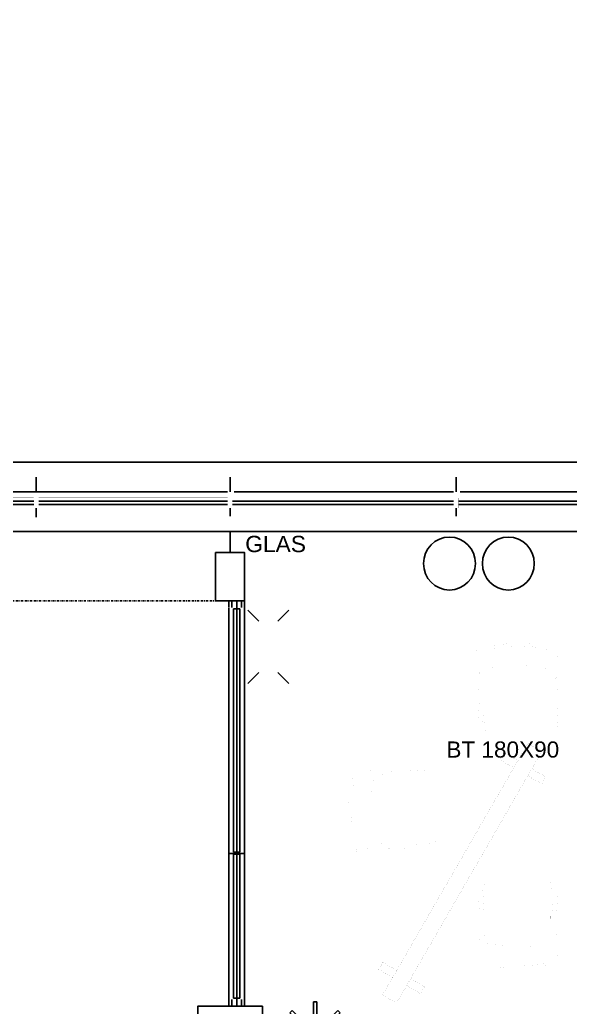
# Model space of a CAD drawing. Extents: x 7690 to 8871, y -6511 to -5312.
# Drawn here: x 8473.8 to 8608, y -5793.9 to -5553.1 of the extents above; entities that cross this region are included whole.
import ezdxf

# ---------------------------------------------------------------- set-up
doc = ezdxf.new("R2010")
doc.units = 0
doc.header["$MEASUREMENT"] = 0
doc.linetypes.add('DOT_DASH', pattern=[1, 0, -0.25, 0.5, -0.25])
doc.linetypes.add('LONG_DASHES', pattern=[1.5, 1, -0.5])
doc.layers.get('0').update_dxf_attribs({"linetype": 'CONTINUOUS'})
for name, color, linetype in [('A-ALLG-BESCHRIFTUNG_10', 7, 'CONTINUOUS'), ('A-NEU-BÜROTRENNWAND-FEIN', 7, 'CONTINUOUS'), ('A-NEU-BÜROTRENNWAND-GROB', 7, 'CONTINUOUS'), ('A-NEU-GRUNDRISS', 7, 'CONTINUOUS'), ('A-NEU-WAND-BETON', 7, 'CONTINUOUS'), ('A-NEU-WAND-DAEMMUNG', 7, 'CONTINUOUS'), ('BWZ121_GF-POLYGON', 7, 'CONTINUOUS'), ('BWZ122_NGF-POLYGON', 7, 'CONTINUOUS'), ('FM_OBJEKT_DOSE', 7, 'CONTINUOUS'), ('FM_OBJEKT_GESCHOSS', 7, 'CONTINUOUS'), ('FM_OBJEKT_MOEBEL', 7, 'CONTINUOUS'), ('FM_OBJEKT_RAUM', 7, 'CONTINUOUS'), ('R0_MOBILIAR_2D_LINIEN', 7, 'CONTINUOUS'), ('Z0_NEU', 7, 'CONTINUOUS'), ('Z1_POLYGONE_FLÄCHENNACHWEIS', 7, 'CONTINUOUS')]:
    doc.layers.add(name, color=color, linetype=linetype)
doc.styles.add('ARIAL', font='ARIAL')

# ---------------------------------------------------------------- blocks, each defined once
blk = doc.blocks.new('*D22')
at = {"layer": 'FM_OBJEKT_GESCHOSS', "color": 250, "linetype": 'Continuous', "const_width": 0.00174}
blk.add_lwpolyline([(8161.6821, -6162.5566), (8161.6821, -6493.2646), (8778.2168, -6493.2646), (8778.2168, -5660.9834), (8447.5059, -5660.9834), (8447.5059, -5330.3032), (7830.9731, -5330.2744), (7830.9746, -5767.6758), (7720.7378, -5767.6758), (7720.7378, -5751.9277), (7704.9897, -5751.9277), (7704.9897, -5767.6758), (7720.7378, -5767.6758), (7720.7378, -5767.6758), (7830.9746, -5767.6758), (7830.9746, -6162.5566), (8161.6821, -6162.5566), (8246.5254, -6081.0605), (8246.5254, -6073.5806), (8330.5762, -6073.5806), (8330.5762, -6081.0605), (8246.5254, -6081.0605)], close=True, dxfattribs=at)
blk = doc.blocks.new('*D70')
at = {"layer": 'A-NEU-GRUNDRISS', "color": 250, "linetype": 'Continuous'}
for p, q in [((8635.3008, -5660.9814), (8580.1816, -5660.9814)), ((8580.1816, -5668.2246), (8580.1816, -5664.6694)), ((8581.1758, -5668.2246), (8634.709, -5668.2246)), ((8634.709, -5670.5103), (8580.7734, -5670.5103)), ((8580.1816, -5674.1294), (8580.1816, -5672.1621)), ((8634.709, -5671.3369), (8580.7734, -5671.3369)), ((8633.7266, -5677.9087), (8581.7578, -5677.9087))]:
    blk.add_line(p, q, dxfattribs=at)
at = {"layer": 'A-NEU-GRUNDRISS', "color": 250, "linetype": 'Continuous', "const_width": 0.00174}
for points in [[(8581.2559, -5666.4214), (8579.1094, -5666.4214), (8579.1094, -5664.6694), (8581.2559, -5664.6694)], [(8581.1758, -5669.4058), (8579.1895, -5669.4058), (8579.1895, -5668.2246), (8581.1758, -5668.2246)], [(8580.5762, -5672.1621), (8579.7891, -5672.1621), (8579.7891, -5669.7041), (8580.5762, -5669.7041)], [(8634.709, -5672.1602), (8580.7734, -5672.1602), (8580.7734, -5669.6816), (8634.709, -5669.6816)], [(8581.7578, -5677.9087), (8578.6074, -5677.9087), (8578.6074, -5672.7905), (8581.7578, -5672.7905)]]:
    blk.add_lwpolyline(points, close=True, dxfattribs=at)
blk = doc.blocks.new('*D71')
at = {"layer": 'A-NEU-GRUNDRISS', "color": 250, "linetype": 'Continuous'}
for p, q in [((8580.1816, -5660.9814), (8525.0645, -5660.9814)), ((8525.0645, -5668.2246), (8525.0645, -5664.6694)), ((8526.0566, -5668.2246), (8579.5918, -5668.2246)), ((8579.5918, -5670.5103), (8525.6543, -5670.5103)), ((8525.0645, -5674.1294), (8525.0645, -5672.1621)), ((8579.5918, -5671.3369), (8525.6543, -5671.3369)), ((8578.6074, -5677.9087), (8526.6387, -5677.9087))]:
    blk.add_line(p, q, dxfattribs=at)
at = {"layer": 'A-NEU-GRUNDRISS', "color": 250, "linetype": 'Continuous', "const_width": 0.00174}
for points in [[(8526.1367, -5666.4214), (8523.9922, -5666.4214), (8523.9922, -5664.6694), (8526.1367, -5664.6694)], [(8526.0566, -5669.4058), (8524.0703, -5669.4058), (8524.0703, -5668.2246), (8526.0566, -5668.2246)], [(8525.459, -5672.1621), (8524.6699, -5672.1621), (8524.6699, -5669.7041), (8525.459, -5669.7041)], [(8579.5918, -5672.1602), (8525.6543, -5672.1602), (8525.6543, -5669.6816), (8579.5918, -5669.6816)], [(8526.6387, -5677.9087), (8523.4902, -5677.9087), (8523.4902, -5672.7905), (8526.6387, -5672.7905)]]:
    blk.add_lwpolyline(points, close=True, dxfattribs=at)
blk = doc.blocks.new('*D74')
at = {"layer": 'A-NEU-GRUNDRISS', "color": 250, "linetype": 'Continuous'}
for p, q in [((8434.1172, -5581.0581), (8436.3223, -5581.0581)), ((8437.1465, -5627.7119), (8437.1465, -5581.6489)), ((8437.9727, -5627.7119), (8437.9727, -5581.6489)), ((8440.2578, -5668.2231), (8440.2598, -5582.0903)), ((8440.2598, -5581.0581), (8443.8145, -5581.0581)), ((8447.502, -5660.98), (8447.502, -5581.0581)), ((8430.5742, -5677.9067), (8430.5742, -5582.6328)), ((8434.1172, -5628.3022), (8436.3223, -5628.3022)), ((8437.1719, -5628.8926), (8437.1719, -5660.5859)), ((8437.998, -5628.8926), (8437.998, -5660.5859)), ((8440.2598, -5628.3022), (8443.8145, -5628.3022)), ((8434.1152, -5661.189), (8436.3223, -5661.1895)), ((8439.0762, -5669.4043), (8447.502, -5660.98)), ((8440.2598, -5661.1895), (8443.8125, -5661.1895)), ((8525.0645, -5660.98), (8447.502, -5660.98)), ((8439.0762, -5662.7607), (8439.0762, -5662.1826)), ((8447.291, -5668.2231), (8447.291, -5664.6689)), ((8477.8203, -5668.2227), (8477.8203, -5664.6675)), ((8524.4727, -5668.2231), (8440.2578, -5668.2231)), ((8445.7148, -5669.4043), (8446.2969, -5669.4043)), ((8447.8809, -5670.5068), (8477.1895, -5670.5068)), ((8524.4727, -5670.5088), (8478.4102, -5670.5088)), ((8447.291, -5674.3662), (8447.291, -5672.1606)), ((8447.8809, -5671.334), (8477.1895, -5671.334)), ((8477.8203, -5674.3647), (8477.8203, -5672.1606)), ((8524.4727, -5671.3354), (8478.4102, -5671.3354)), ((8523.4902, -5677.9067), (8430.5742, -5677.9067))]:
    blk.add_line(p, q, dxfattribs=at)
at = {"layer": 'A-NEU-GRUNDRISS', "color": 250, "linetype": 'Continuous', "const_width": 0.00174}
for points in [[(8430.5742, -5579.4834), (8435.6934, -5579.4834), (8435.6934, -5582.6328), (8430.5742, -5582.6328)], [(8436.3223, -5580.6646), (8438.7793, -5580.6646), (8438.7793, -5581.4521), (8436.3223, -5581.4521)], [(8436.3242, -5581.6489), (8438.8027, -5581.6489), (8438.8027, -5627.7119), (8436.3242, -5627.7119)], [(8439.0781, -5580.0645), (8440.2598, -5580.0645), (8440.2598, -5582.0508), (8439.0781, -5582.0508)], [(8442.0625, -5579.9854), (8443.8145, -5579.9854), (8443.8145, -5582.1313), (8442.0625, -5582.1313)], [(8430.5762, -5626.7275), (8435.6934, -5626.7275), (8435.6934, -5629.877), (8430.5762, -5629.877)], [(8439.0781, -5627.3086), (8440.2598, -5627.3086), (8440.2598, -5629.2949), (8439.0781, -5629.2949)], [(8442.0625, -5627.1963), (8443.8145, -5627.1963), (8443.8145, -5629.3423), (8442.0625, -5629.3423)], [(8436.3223, -5627.9087), (8438.7793, -5627.9087), (8438.7793, -5628.6958), (8436.3223, -5628.6958)], [(8436.3457, -5628.8926), (8438.8027, -5628.8926), (8438.8027, -5660.5859), (8436.3457, -5660.5859)], [(8430.5723, -5659.6143), (8435.6895, -5659.6143), (8435.6895, -5662.7637), (8430.5723, -5662.7637)], [(8436.3223, -5660.7954), (8438.7793, -5660.7954), (8438.7793, -5661.5825), (8436.3223, -5661.5825)], [(8439.0762, -5660.1963), (8440.2578, -5660.1963), (8440.2578, -5662.1826), (8439.0762, -5662.1826)], [(8442.0605, -5660.1167), (8443.8125, -5660.1167), (8443.8125, -5662.2627), (8442.0605, -5662.2627)], [(8446.2168, -5664.6689), (8448.3633, -5664.6689), (8448.3633, -5666.4209), (8446.2168, -5666.4209)], [(8476.7461, -5664.6675), (8478.8926, -5664.6675), (8478.8926, -5666.4194), (8476.7461, -5666.4194)], [(8446.2969, -5668.2231), (8448.2832, -5668.2231), (8448.2832, -5669.4043), (8446.2969, -5669.4043)], [(8476.8262, -5668.2231), (8478.8125, -5668.2231), (8478.8125, -5669.4043), (8476.8262, -5669.4043)], [(8446.8965, -5669.7021), (8447.6836, -5669.7021), (8447.6836, -5672.1606), (8446.8965, -5672.1606)], [(8447.8809, -5669.6802), (8477.1895, -5669.6802), (8477.1895, -5672.1606), (8447.8809, -5672.1606)], [(8477.4258, -5669.7021), (8478.2129, -5669.7021), (8478.2129, -5672.1606), (8477.4258, -5672.1606)], [(8478.4102, -5669.6802), (8524.4727, -5669.6802), (8524.4727, -5672.1582), (8478.4102, -5672.1582)], [(8445.7148, -5672.791), (8448.8652, -5672.791), (8448.8652, -5677.9072), (8445.7148, -5677.9072)], [(8476.2441, -5672.7886), (8479.3945, -5672.7886), (8479.3945, -5677.9067), (8476.2441, -5677.9067)]]:
    blk.add_lwpolyline(points, close=True, dxfattribs=at)
at = {"layer": 'A-NEU-WAND-DAEMMUNG', "color": 250, "linetype": 'Continuous'}
for p, q in [((8430.8086, -5677.6719), (8430.8086, -5662.7637)), ((8439.0762, -5669.4043), (8439.0762, -5662.7637)), ((8439.0762, -5669.4043), (8445.7148, -5669.4043)), ((8430.8086, -5677.6719), (8445.7148, -5677.6719))]:
    blk.add_line(p, q, dxfattribs=at)
blk = doc.blocks.new('*D133')
at = {"layer": 'BWZ122_NGF-POLYGON', "color": 6, "linetype": 'Continuous', "const_width": 0.0139}
blk.add_lwpolyline([(8525.0645, -5677.9087), (8631.7559, -5677.9087), (8631.7559, -5683.0264), (8638.8438, -5683.0264), (8638.8438, -5694.8374), (8631.7559, -5694.8374), (8631.7559, -5683.0264), (8631.7559, -5677.9087), (8761.2832, -5677.9082), (8761.2832, -5687.751), (8760.1035, -5687.751), (8748.291, -5687.751), (8748.291, -5694.8374), (8760.1035, -5694.8374), (8760.1035, -5687.751), (8761.2832, -5687.751), (8761.2832, -5797.9868), (8760.1035, -5797.9868), (8760.1035, -5805.0737), (8748.291, -5805.0737), (8748.291, -5797.9868), (8760.1035, -5797.9868), (8761.2832, -5797.9868), (8761.2832, -5908.2231), (8761.2852, -5911.7661), (8760.1035, -5911.7661), (8760.1035, -5908.2231), (8748.291, -5908.2231), (8748.291, -5911.7661), (8526.6777, -5911.7661), (8526.6777, -5809.4043), (8532.9375, -5809.4043), (8532.9375, -5793.6563), (8526.6777, -5793.6563), (8526.6777, -5694.8374), (8528.6074, -5694.8374), (8528.6074, -5683.0264), (8525.0645, -5683.0264), (8525.0645, -5677.9087)], close=True, dxfattribs=at)
blk = doc.blocks.new('*D136')
at = {"layer": 'BWZ122_NGF-POLYGON', "color": 6, "linetype": 'Continuous', "const_width": 0.0139}
blk.add_lwpolyline([(8517.1895, -5809.4043), (8517.1895, -5793.6563), (8526.6777, -5793.6563), (8526.6777, -5694.8374), (8521.5195, -5694.8374), (8521.5195, -5683.0264), (8525.0645, -5683.0264), (8525.0645, -5677.9082), (8430.5742, -5677.9082)], dxfattribs=at)
blk = doc.blocks.new('*D182')
at = {"layer": 'R0_MOBILIAR_2D_LINIEN', "color": 252, "linetype": 'Continuous', "const_width": 0.0139}
for points in [[(8562.2617, -5790.9111), (8597.6953, -5729.5396), (8601.1055, -5731.5078), (8565.6719, -5792.8794)], [(8594.25, -5735.5059), (8590.8398, -5733.5376), (8591.8242, -5731.833), (8595.2344, -5733.8013)], [(8597.6602, -5737.4746), (8601.0684, -5739.4434), (8602.0527, -5737.7383), (8598.6445, -5735.77)], [(8565.707, -5784.9443), (8562.2969, -5782.9756), (8561.3125, -5784.6807), (8564.7227, -5786.6494)], [(8569.1172, -5786.9131), (8572.5254, -5788.8813), (8571.541, -5790.5864), (8568.1328, -5788.6177)]]:
    blk.add_lwpolyline(points, close=True, dxfattribs=at)
blk = doc.blocks.new('*D267')
at = {"layer": 'FM_OBJEKT_MOEBEL', "color": 250, "linetype": 'Continuous', "const_width": 0.00174}
blk.add_lwpolyline([(8575.8457, -5762.5522), (8646.7109, -5762.5522), (8646.7109, -5727.1191), (8575.8457, -5727.1191)], close=True, dxfattribs=at)
at = {"layer": 'FM_OBJEKT_MOEBEL', "color": 250, "linetype": 'Continuous', "style": 'ARIAL'}
blk.add_text('BT 180X90', height=3.93699, dxfattribs=at).set_placement((8577.8125, -5733.0249))
blk = doc.blocks.new('*D268')
at = {"layer": 'FM_OBJEKT_MOEBEL', "color": 250, "linetype": 'Continuous'}
for p, q in [((8545.3965, -5799.7505), (8545.3965, -5792.5962)), ((8545.3965, -5792.5962), (8546.1855, -5792.5962)), ((8546.1855, -5792.5962), (8546.1855, -5799.7505)), ((8539.666, -5795.2964), (8540.2227, -5794.7393)), ((8544.7246, -5800.355), (8539.666, -5795.2964)), ((8540.2227, -5794.7393), (8545.2813, -5799.7983)), ((8546.3008, -5799.7983), (8551.3594, -5794.7393)), ((8551.916, -5795.2964), (8546.8574, -5800.355)), ((8551.3594, -5794.7393), (8551.916, -5795.2964)), ((8537.5234, -5801.2578), (8537.5234, -5800.4702)), ((8537.5234, -5800.4702), (8544.6777, -5800.4702)), ((8544.6777, -5801.2578), (8537.5234, -5801.2578)), ((8546.9043, -5800.4702), (8554.0586, -5800.4702)), ((8554.0586, -5801.2578), (8546.9043, -5801.2578)), ((8554.0586, -5800.4702), (8554.0586, -5801.2578)), ((8539.666, -5806.4316), (8544.7246, -5801.373)), ((8545.2813, -5801.9297), (8540.2227, -5806.9883)), ((8545.3965, -5809.1318), (8545.3965, -5801.9775)), ((8546.1855, -5801.9775), (8546.1855, -5809.1318)), ((8551.3594, -5806.9883), (8546.3008, -5801.9297)), ((8546.8574, -5801.373), (8551.916, -5806.4316)), ((8540.2227, -5806.9883), (8539.666, -5806.4316)), ((8551.916, -5806.4316), (8551.3594, -5806.9883)), ((8546.1855, -5809.1318), (8545.3965, -5809.1318))]:
    blk.add_line(p, q, dxfattribs=at)
blk.add_circle((8545.791, -5800.8638), 1.1811, dxfattribs=at)
for start, end in [(94.411728, 130.58827), (49.411724, 85.588272), (139.41173, 175.58827), (4.411726, 40.588276), (184.41173, 220.58827), (319.41171, 355.58829), (229.41174, 265.58829), (274.41171, 310.58829)]:
    blk.add_arc((8545.791, -5800.8638), 5.1181, start, end, dxfattribs=at)
blk = doc.blocks.new('*D269')
at = {"layer": 'FM_OBJEKT_MOEBEL', "color": 250, "linetype": 'Continuous'}
for p, q in [((8532.0703, -5699.772), (8529.4082, -5697.1099)), ((8536.7246, -5699.772), (8539.3867, -5697.1099)), ((8532.0703, -5712.2988), (8529.4082, -5714.9609)), ((8536.7246, -5712.2988), (8539.3867, -5714.9609))]:
    blk.add_line(p, q, dxfattribs=at)
at = {"layer": 'FM_OBJEKT_MOEBEL', "color": 250, "linetype": 'Continuous', "const_width": 0.00174}
for points in [[(8540.3027, -5715.8779), (8528.4922, -5715.8779), (8528.4922, -5696.1934), (8540.3027, -5696.1934)], [(8536.3652, -5711.9409), (8532.4297, -5711.9409), (8532.4297, -5700.1299), (8536.3652, -5700.1299)]]:
    blk.add_lwpolyline(points, close=True, dxfattribs=at)
blk = doc.blocks.new('*D277')
at = {"layer": 'FM_OBJEKT_MOEBEL', "color": 250, "linetype": 'Continuous', "const_width": 0.00174}
blk.add_lwpolyline([(8474.9531, -5712.2939), (8514.3242, -5712.2939), (8514.3242, -5696.5459), (8474.9531, -5696.5459)], close=True, dxfattribs=at)
blk.add_lwpolyline([(8493.2461, -5712.8706), (8494.6387, -5714.2622), (8496.0313, -5712.8706)], dxfattribs=at)
blk = doc.blocks.new('ZZUNIT_CIRCLE')
at = {"color": 0, "linetype": 'ByBlock'}
blk.add_circle((0, 0), 1, dxfattribs=at)
blk = doc.blocks.new('*D370')
at = {"layer": 'FM_OBJEKT_DOSE', "color": 7, "linetype": 'Continuous', "xscale": 6.452989299999999, "yscale": 6.3332055, "rotation": 270}
blk.add_blockref('ZZUNIT_CIRCLE', (8592.9316, -5685.7095), dxfattribs=at)
blk = doc.blocks.new('*D371')
at = {"layer": 'FM_OBJEKT_DOSE', "color": 7, "linetype": 'Continuous', "xscale": 6.452989299999999, "yscale": 6.3332055, "rotation": 270}
blk.add_blockref('ZZUNIT_CIRCLE', (8578.5703, -5685.7095), dxfattribs=at)
blk = doc.blocks.new('*D459')
at = {"layer": 'FM_OBJEKT_MOEBEL', "color": 250, "linetype": 'Continuous', "const_width": 0.00174}
blk.add_lwpolyline([(8575.8457, -5738.2979), (8575.5615, -5738.1367), (8575.2852, -5737.999), (8574.999, -5737.876), (8574.6494, -5737.75), (8574.3027, -5737.6504), (8573.9502, -5737.5742), (8573.6162, -5737.5234), (8573.2461, -5737.4902), (8566.9092, -5737.4922), (8574.1494, -5737.1113), (8574.2451, -5736.7461), (8574.2471, -5736.5586), (8574.248, -5736.3711), (8574.2031, -5736.1895), (8574.1572, -5736.0078), (8574.1572, -5736.0078), (8574.1572, -5736.0078), (8571.2842, -5736.1455), (8571.3027, -5736.1445), (8568.8145, -5736.2637), (8567.0645, -5736.3477), (8565.2383, -5736.3477), (8565.209, -5735.7148), (8564.7881, -5735.6328), (8556.0049, -5735.6328), (8555.5996, -5735.7188), (8555.5996, -5736.1133), (8556.0049, -5736.2012), (8565.2383, -5736.3477), (8563.0273, -5736.3477), (8562.832, -5736.3613), (8562.6904, -5736.4023), (8562.5117, -5736.501), (8562.4189, -5736.5801), (8562.3076, -5736.7197), (8562.2539, -5736.8213), (8562.21, -5736.9463), (8561.9619, -5737.9102), (8554.875, -5737.9102), (8554.7168, -5738.5605), (8554.5898, -5739.1309), (8554.4346, -5739.9043), (8554.3008, -5740.6719), (8554.1533, -5741.6846), (8554.0547, -5742.542), (8553.9814, -5743.3672), (8553.9287, -5744.2031), (8553.8965, -5745.1826), (8553.8936, -5746.1406), (8553.9287, -5747.3076), (8553.9951, -5748.333), (8554.0625, -5749.0547), (8554.1543, -5749.8389), (8554.2529, -5750.54), (8554.373, -5751.2686), (8554.5283, -5752.0918), (8554.6709, -5752.7568), (8554.8008, -5753.3076), (8554.875, -5753.6074), (8561.9619, -5753.6074), (8562.21, -5754.5703), (8562.29, -5754.7686), (8562.3994, -5754.918), (8562.4678, -5754.9824), (8562.543, -5755.0391), (8562.6094, -5755.0781), (8562.6875, -5755.1143), (8562.7871, -5755.1465), (8562.9063, -5755.167), (8563.0273, -5755.1699), (8563.2158, -5755.1699), (8563.4688, -5755.1699), (8563.752, -5755.1699), (8565.4512, -5755.1699), (8556.0049, -5755.3184), (8555.5996, -5755.4043), (8555.5996, -5755.7988), (8556.0049, -5755.8848), (8564.7881, -5755.8848), (8565.209, -5755.8047), (8565.2383, -5755.1699), (8567.0645, -5755.1699), (8574.1572, -5755.5098), (8574.248, -5755.1445), (8574.2451, -5754.7715), (8574.1494, -5754.4082), (8566.9971, -5754.0273), (8573.1592, -5754.0273), (8573.5381, -5754), (8573.9521, -5753.9404), (8574.3145, -5753.8623), (8574.666, -5753.7607), (8574.9561, -5753.6582), (8575.3359, -5753.4951), (8575.8447, -5753.2188), (8575.8457, -5738.2988)], close=True, dxfattribs=at)
for points in [[(8555.5273, -5737.9121), (8555.3008, -5738.8623), (8555.0811, -5739.9365), (8554.9033, -5740.9902), (8554.7578, -5742.0732), (8554.6416, -5743.2646), (8554.5762, -5744.3105), (8554.5498, -5745.125), (8554.5498, -5746.4014), (8554.5811, -5747.3037), (8554.668, -5748.5752), (8554.7676, -5749.5293), (8554.9014, -5750.5166), (8555.0527, -5751.4248), (8555.2021, -5752.1953), (8555.3467, -5752.8613), (8555.5273, -5753.6074)], [(8560.2119, -5737.9092), (8559.9854, -5738.8594), (8559.7656, -5739.9336), (8559.5879, -5740.9873), (8559.4424, -5742.0703), (8559.3252, -5743.2617), (8559.2607, -5744.3076), (8559.2334, -5745.1221), (8559.2344, -5746.3984), (8559.2646, -5747.3008), (8559.3525, -5748.5723), (8559.4521, -5749.5264), (8559.5859, -5750.5137), (8559.7363, -5751.4219), (8559.8857, -5752.1924), (8560.0313, -5752.8584), (8560.2119, -5753.6045)], [(8566.9971, -5737.4912), (8566.916, -5737.7939), (8566.8438, -5737.8799), (8566.7227, -5737.9209), (8561.9619, -5737.9092)], [(8566.9971, -5754.0264), (8566.916, -5753.7197), (8566.8438, -5753.6377), (8566.7227, -5753.5928), (8561.9619, -5753.6064)]]:
    blk.add_lwpolyline(points, dxfattribs=at)
blk = doc.blocks.new('*D460')
at = {"layer": 'FM_OBJEKT_MOEBEL', "color": 250, "linetype": 'Continuous', "const_width": 0.00174}
blk.add_lwpolyline([(8602.7529, -5727.1196), (8602.9141, -5726.8359), (8603.0518, -5726.5591), (8603.1748, -5726.2729), (8603.3008, -5725.9233), (8603.4004, -5725.5767), (8603.4766, -5725.2246), (8603.5273, -5724.8906), (8603.5605, -5724.5205), (8603.5586, -5718.1831), (8603.9395, -5725.4233), (8604.3047, -5725.5195), (8604.4922, -5725.521), (8604.6797, -5725.5225), (8604.8613, -5725.4771), (8605.043, -5725.4316), (8605.043, -5725.4316), (8605.043, -5725.4316), (8604.9053, -5722.5586), (8604.9063, -5722.5771), (8604.7871, -5720.0884), (8604.7031, -5718.3389), (8604.7031, -5716.5127), (8605.3359, -5716.4829), (8605.418, -5716.062), (8605.418, -5707.2788), (8605.332, -5706.8735), (8604.9375, -5706.8735), (8604.8496, -5707.2788), (8604.7031, -5716.5127), (8604.7031, -5714.3018), (8604.6895, -5714.106), (8604.6484, -5713.9648), (8604.5498, -5713.7861), (8604.4707, -5713.6934), (8604.3311, -5713.5815), (8604.2295, -5713.5278), (8604.1045, -5713.4844), (8603.1406, -5713.2363), (8603.1406, -5706.1489), (8602.4902, -5705.9907), (8601.9199, -5705.8638), (8601.1465, -5705.7085), (8600.3789, -5705.5747), (8599.3662, -5705.4272), (8598.5088, -5705.3286), (8597.6836, -5705.2554), (8596.8477, -5705.2026), (8595.8682, -5705.1704), (8594.9102, -5705.1675), (8593.7432, -5705.2026), (8592.7178, -5705.269), (8591.9961, -5705.3364), (8591.2119, -5705.4282), (8590.5107, -5705.5269), (8589.7822, -5705.647), (8588.959, -5705.8022), (8588.2939, -5705.9448), (8587.7432, -5706.0747), (8587.4434, -5706.1489), (8587.4434, -5713.2363), (8586.4805, -5713.4839), (8586.2822, -5713.564), (8586.1328, -5713.6738), (8586.0684, -5713.7422), (8586.0117, -5713.8174), (8585.9727, -5713.8833), (8585.9365, -5713.9619), (8585.9043, -5714.061), (8585.8838, -5714.1802), (8585.8809, -5714.3018), (8585.8809, -5714.4902), (8585.8809, -5714.7432), (8585.8809, -5715.0259), (8585.8809, -5716.7251), (8585.7324, -5707.2788), (8585.6465, -5706.8735), (8585.252, -5706.8735), (8585.166, -5707.2788), (8585.166, -5716.062), (8585.2461, -5716.4829), (8585.8809, -5716.5122), (8585.8809, -5718.3389), (8585.541, -5725.4316), (8585.9063, -5725.5225), (8586.2793, -5725.5195), (8586.6426, -5725.4233), (8587.0234, -5718.271), (8587.0234, -5724.4336), (8587.0508, -5724.812), (8587.1104, -5725.2266), (8587.1885, -5725.5889), (8587.29, -5725.9399), (8587.3926, -5726.2305), (8587.5557, -5726.6099), (8587.832, -5727.1191), (8602.752, -5727.1196)], close=True, dxfattribs=at)
for points in [[(8603.1387, -5706.8013), (8602.1885, -5706.5747), (8601.1143, -5706.355), (8600.0605, -5706.1772), (8598.9775, -5706.0317), (8597.7861, -5705.9155), (8596.7402, -5705.8501), (8595.9258, -5705.8237), (8594.6494, -5705.8237), (8593.7471, -5705.855), (8592.4756, -5705.9419), (8591.5215, -5706.0415), (8590.5342, -5706.1753), (8589.626, -5706.3267), (8588.8555, -5706.4761), (8588.1895, -5706.6206), (8587.4434, -5706.8013)], [(8603.1416, -5711.4858), (8602.1914, -5711.2593), (8601.1172, -5711.0396), (8600.0635, -5710.8618), (8598.9805, -5710.7163), (8597.7891, -5710.5996), (8596.7432, -5710.5347), (8595.9287, -5710.5078), (8594.6523, -5710.5083), (8593.75, -5710.5391), (8592.4785, -5710.6265), (8591.5244, -5710.7261), (8590.5371, -5710.8599), (8589.6289, -5711.0107), (8588.8584, -5711.1602), (8588.1924, -5711.3052), (8587.4463, -5711.4858)], [(8587.0244, -5718.271), (8587.3311, -5718.1899), (8587.4131, -5718.1177), (8587.458, -5717.9971), (8587.4443, -5713.2363)], [(8603.5596, -5718.271), (8603.2568, -5718.1899), (8603.1709, -5718.1177), (8603.1299, -5717.9971), (8603.1416, -5713.2363)]]:
    blk.add_lwpolyline(points, dxfattribs=at)
blk = doc.blocks.new('*D461')
at = {"layer": 'FM_OBJEKT_MOEBEL', "color": 250, "linetype": 'Continuous', "const_width": 0.00174}
blk.add_lwpolyline([(8587.8311, -5762.5522), (8587.6699, -5762.8359), (8587.5322, -5763.1128), (8587.4092, -5763.3989), (8587.2832, -5763.7485), (8587.1836, -5764.0952), (8587.1074, -5764.4473), (8587.0566, -5764.7813), (8587.0234, -5765.1514), (8587.0254, -5771.4888), (8586.6445, -5764.2485), (8586.2793, -5764.1523), (8586.0918, -5764.1509), (8585.9043, -5764.1494), (8585.7227, -5764.1948), (8585.541, -5764.2402), (8585.541, -5764.2402), (8585.541, -5764.2402), (8585.6787, -5767.1133), (8585.6777, -5767.0947), (8585.7969, -5769.5835), (8585.8809, -5771.333), (8585.8809, -5773.1592), (8585.248, -5773.189), (8585.166, -5773.6099), (8585.166, -5782.3931), (8585.252, -5782.7983), (8585.6465, -5782.7983), (8585.7344, -5782.3931), (8585.8809, -5773.1592), (8585.8809, -5775.3701), (8585.8945, -5775.5659), (8585.9355, -5775.707), (8586.0342, -5775.8857), (8586.1133, -5775.9785), (8586.2529, -5776.0903), (8586.3545, -5776.144), (8586.4795, -5776.1875), (8587.4434, -5776.4355), (8587.4434, -5783.5225), (8588.0938, -5783.6807), (8588.6641, -5783.8081), (8589.4375, -5783.9629), (8590.2051, -5784.0972), (8591.2178, -5784.2446), (8592.0752, -5784.3433), (8592.9004, -5784.4165), (8593.7363, -5784.4688), (8594.7158, -5784.5015), (8595.6738, -5784.5044), (8596.8408, -5784.4688), (8597.8662, -5784.4023), (8598.5879, -5784.335), (8599.3721, -5784.2437), (8600.0732, -5784.1445), (8600.8018, -5784.0249), (8601.625, -5783.8691), (8602.29, -5783.7266), (8602.8408, -5783.5967), (8603.1406, -5783.5225), (8603.1406, -5776.4355), (8604.1035, -5776.188), (8604.3018, -5776.1079), (8604.4512, -5775.998), (8604.5156, -5775.9297), (8604.5723, -5775.8545), (8604.6113, -5775.7886), (8604.6475, -5775.71), (8604.6797, -5775.6108), (8604.7002, -5775.4917), (8604.7031, -5775.3701), (8604.7031, -5775.1816), (8604.7031, -5774.9287), (8604.7031, -5774.646), (8604.7031, -5772.9468), (8604.8516, -5782.3931), (8604.9375, -5782.7983), (8605.332, -5782.7983), (8605.418, -5782.3931), (8605.418, -5773.6099), (8605.3379, -5773.189), (8604.7031, -5773.1597), (8604.7031, -5771.333), (8605.043, -5764.2402), (8604.6777, -5764.1494), (8604.3047, -5764.1523), (8603.9414, -5764.2485), (8603.5605, -5771.4009), (8603.5605, -5765.2383), (8603.5332, -5764.8599), (8603.4736, -5764.4453), (8603.3955, -5764.083), (8603.2939, -5763.7319), (8603.1914, -5763.4414), (8603.0283, -5763.062), (8602.752, -5762.5527), (8587.832, -5762.5522)], close=True, dxfattribs=at)
for points in [[(8587.0244, -5771.4009), (8587.3271, -5771.4819), (8587.4131, -5771.5542), (8587.4541, -5771.6748), (8587.4424, -5776.4355)], [(8603.5596, -5771.4009), (8603.2529, -5771.4819), (8603.1709, -5771.5542), (8603.126, -5771.6748), (8603.1396, -5776.4355)], [(8587.4424, -5778.186), (8588.3926, -5778.4126), (8589.4668, -5778.6323), (8590.5205, -5778.8101), (8591.6035, -5778.9556), (8592.7949, -5779.0723), (8593.8408, -5779.1372), (8594.6553, -5779.1641), (8595.9316, -5779.1636), (8596.834, -5779.1328), (8598.1055, -5779.0454), (8599.0596, -5778.9458), (8600.0469, -5778.812), (8600.9551, -5778.6611), (8601.7256, -5778.5117), (8602.3916, -5778.3667), (8603.1377, -5778.186)], [(8587.4453, -5782.8701), (8588.3955, -5783.0967), (8589.4697, -5783.3164), (8590.5234, -5783.4941), (8591.6064, -5783.6396), (8592.7979, -5783.7563), (8593.8438, -5783.8213), (8594.6582, -5783.8481), (8595.9346, -5783.8477), (8596.8369, -5783.8169), (8598.1084, -5783.7295), (8599.0625, -5783.6299), (8600.0498, -5783.4961), (8600.958, -5783.3452), (8601.7285, -5783.1958), (8602.3945, -5783.0508), (8603.1406, -5782.8701)]]:
    blk.add_lwpolyline(points, dxfattribs=at)

msp = doc.modelspace()

# ---------------------------------------------------------------- linework, layer by layer
at = {"layer": 'A-NEU-BÜROTRENNWAND-FEIN', "color": 6, "linetype": 'Continuous'}
for p, q in [((8524.748, -5694.8374), (8524.748, -5696.4517)), ((8524.748, -5694.8374), (8525.5352, -5694.8374)), ((8525.5352, -5694.8374), (8525.5352, -5696.4517)), ((8527.8203, -5694.8374), (8527.8203, -5696.4517)), ((8527.8203, -5694.8374), (8528.6074, -5694.8374)), ((8528.6074, -5694.8374), (8528.6074, -5696.4517)), ((8524.748, -5696.5698), (8524.748, -5756.2939)), ((8528.6074, -5696.5698), (8528.6074, -5756.2939)), ((8524.748, -5756.4121), (8524.748, -5791.9238)), ((8524.748, -5756.4121), (8528.6074, -5756.4121)), ((8528.6074, -5756.4121), (8528.6074, -5791.9238)), ((8524.748, -5792.042), (8524.748, -5793.6563)), ((8524.748, -5793.6563), (8525.5352, -5793.6563)), ((8525.5352, -5792.042), (8525.5352, -5793.6563)), ((8527.8203, -5792.042), (8527.8203, -5793.6563)), ((8527.8203, -5793.6563), (8528.6074, -5793.6563)), ((8528.6074, -5792.042), (8528.6074, -5793.6563))]:
    msp.add_line(p, q, dxfattribs=at)
at = {"layer": 'A-NEU-BÜROTRENNWAND-GROB', "color": 6, "linetype": 'Continuous'}
for p, q in [((8525.5352, -5694.8374), (8525.5352, -5696.4517)), ((8525.5352, -5694.8374), (8527.8203, -5694.8374)), ((8527.8203, -5694.8374), (8527.8203, -5696.4517)), ((8525.8906, -5696.7666), (8525.8906, -5756.0972)), ((8525.8906, -5696.7666), (8527.4648, -5696.7666)), ((8527.4648, -5696.7666), (8527.4648, -5756.0972)), ((8525.8906, -5756.0972), (8527.4648, -5756.0972)), ((8525.8906, -5756.6094), (8525.8906, -5791.7271)), ((8525.8906, -5756.6094), (8527.4648, -5756.6094)), ((8527.4648, -5756.6094), (8527.4648, -5791.7271)), ((8525.5352, -5792.042), (8525.5352, -5793.6563)), ((8525.5352, -5793.6563), (8527.8203, -5793.6563)), ((8525.8906, -5791.7271), (8527.4648, -5791.7271)), ((8527.8203, -5792.042), (8527.8203, -5793.6563))]:
    msp.add_line(p, q, dxfattribs=at)
at = {"layer": 'A-NEU-BÜROTRENNWAND-GROB', "color": 6, "linetype": 'Continuous', "const_width": 0.00174}
for points in [[(8525.5352, -5696.5698), (8525.5352, -5697.377), (8525.6543, -5697.377), (8525.6543, -5696.5698), (8527.7012, -5696.5698), (8527.7012, -5697.377), (8527.8203, -5697.377), (8527.8203, -5696.5698), (8528.6074, -5696.5698), (8528.6074, -5696.4517), (8527.8203, -5696.4517), (8527.8203, -5695.6445), (8527.7012, -5695.6445), (8527.7012, -5696.4517), (8525.6543, -5696.4517), (8525.6543, -5695.6445), (8525.5352, -5695.6445), (8525.5352, -5696.4517), (8524.748, -5696.4517), (8524.748, -5696.5698)], [(8527.8203, -5756.2939), (8527.8203, -5755.4873), (8527.7012, -5755.4873), (8527.7012, -5756.2939), (8525.6543, -5756.2939), (8525.6543, -5755.4873), (8525.5352, -5755.4873), (8525.5352, -5756.2939), (8524.748, -5756.2939), (8524.748, -5756.4121), (8525.5352, -5756.4121), (8525.5352, -5757.2192), (8525.6543, -5757.2192), (8525.6543, -5756.4121), (8527.7012, -5756.4121), (8527.7012, -5757.2192), (8527.8203, -5757.2192), (8527.8203, -5756.4121), (8528.6074, -5756.4121), (8528.6074, -5756.2939)], [(8527.8203, -5791.9238), (8527.8203, -5791.1172), (8527.7012, -5791.1172), (8527.7012, -5791.9238), (8525.6543, -5791.9238), (8525.6543, -5791.1172), (8525.5352, -5791.1172), (8525.5352, -5791.9238), (8524.748, -5791.9238), (8524.748, -5792.042), (8525.5352, -5792.042), (8525.5352, -5792.8491), (8525.6543, -5792.8491), (8525.6543, -5792.042), (8527.7012, -5792.042), (8527.7012, -5792.8491), (8527.8203, -5792.8491), (8527.8203, -5792.042), (8528.6074, -5792.042), (8528.6074, -5791.9238)]]:
    msp.add_lwpolyline(points, close=True, dxfattribs=at)
at = {"layer": 'A-NEU-GRUNDRISS', "color": 6, "linetype": 'DOT_DASH'}
for p, q in [((8417.584, -5694.8374), (8521.5195, -5694.8374)), ((8528.6074, -5793.6563), (8528.6074, -5694.8374))]:
    msp.add_line(p, q, dxfattribs=at)
at = {"layer": 'A-NEU-GRUNDRISS', "color": 6, "linetype": 'LONG_DASHES', "const_width": 0.00174}
msp.add_lwpolyline([(8762.0703, -6477.1196), (8177.8198, -6477.1196), (8177.8198, -6146.4116), (7847.1123, -6146.4116), (7847.1123, -5346.4131), (8431.3633, -5346.4131), (8431.3633, -5677.1211), (8762.0703, -5677.1211)], close=True, dxfattribs=at)
at = {"layer": 'A-NEU-GRUNDRISS', "color": 6, "linetype": 'Continuous', "const_width": 0.00174}
msp.add_lwpolyline([(8524.6699, -5677.9087), (8525.459, -5677.9087), (8525.459, -5683.0264), (8524.6699, -5683.0264)], close=True, dxfattribs=at)
at = {"layer": 'A-NEU-WAND-BETON', "color": 6, "linetype": 'Continuous'}
for p, q in [((8517.1895, -5793.6563), (8532.9375, -5793.6563)), ((8517.1895, -5809.4043), (8517.1895, -5793.6563)), ((8532.9375, -5809.4043), (8532.9375, -5793.6563))]:
    msp.add_line(p, q, dxfattribs=at)
at = {"layer": 'A-NEU-WAND-BETON', "color": 6, "linetype": 'Continuous', "const_width": 0.00174}
msp.add_lwpolyline([(8521.5195, -5683.0264), (8528.6074, -5683.0264), (8528.6074, -5694.8374), (8521.5195, -5694.8374)], close=True, dxfattribs=at)
at = {"layer": 'BWZ121_GF-POLYGON', "color": 214, "linetype": 'Continuous', "const_width": 0.0139}
msp.add_lwpolyline([(8161.6782, -6162.5532), (8161.6782, -6493.2612), (8778.2129, -6493.2612), (8778.2129, -5660.98), (8447.502, -5660.98), (8447.502, -5330.2998), (7830.9697, -5330.2715), (7830.9712, -5767.6719), (7720.7344, -5767.6719), (7720.7344, -5751.9238), (7704.9868, -5751.9238), (7704.9868, -5767.6719), (7720.7344, -5767.6719), (7720.7344, -5767.6719), (7830.9712, -5767.6719), (7830.9712, -6162.5532), (8161.6782, -6162.5532), (8246.5215, -6081.0571), (8246.5215, -6073.5771), (8330.5723, -6073.5771), (8330.5723, -6081.0566), (8246.5215, -6081.0566)], close=True, dxfattribs=at)
at = {"layer": 'FM_OBJEKT_RAUM', "color": 6, "linetype": 'Continuous'}
for points in [[(8517.1895, -5809.4043), (8517.1895, -5793.6563), (8526.6777, -5793.6563), (8526.6777, -5694.8374), (8521.5195, -5694.8374), (8521.5195, -5683.0264), (8525.0645, -5683.0264), (8525.0645, -5677.9082), (8430.5762, -5677.9082)], [(8532.9375, -5809.4043), (8532.9375, -5793.6563), (8526.6777, -5793.6563), (8526.6777, -5694.8374), (8528.6074, -5694.8374), (8528.6074, -5683.0264), (8525.0645, -5683.0264), (8525.0645, -5677.9087), (8525.0645, -5677.9087), (8631.7559, -5677.9087), (8631.7559, -5683.0264), (8638.8438, -5683.0264), (8638.8438, -5694.8374), (8631.7559, -5694.8374), (8631.7559, -5683.0264), (8631.7559, -5677.9087), (8761.2832, -5677.9082)]]:
    msp.add_lwpolyline(points, dxfattribs=at)
at = {"layer": 'Z0_NEU', "color": 1, "linetype": 'Continuous', "const_width": 0.0139}
msp.add_lwpolyline([(8526.6367, -5793.6558), (8523.4883, -5793.6558), (8523.4883, -5694.8374), (8526.6367, -5694.8374)], close=True, dxfattribs=at)
at = {"layer": 'Z1_POLYGONE_FLÄCHENNACHWEIS', "color": 253, "linetype": 'Continuous', "const_width": 0.0139}
for points in [[(8417.584, -5797.5928), (8447.8984, -5797.5928), (8448.3906, -6132.2373), (8525.0625, -6132.2373), (8525.0625, -6029.8755), (8517.1895, -6029.8755), (8517.1895, -6014.1274), (8525.0625, -6014.1274), (8525.0625, -5809.4038), (8517.1895, -5809.4038), (8517.1895, -5793.6558), (8525.0625, -5793.6558), (8525.0625, -5694.8374), (8417.584, -5694.8374), (8417.584, -5797.5928)], [(8525.0625, -5694.8374), (8525.0625, -5793.6558), (8532.9375, -5793.6558), (8532.9375, -5809.4038), (8525.0625, -5809.4038), (8525.0625, -5911.7656), (8532.9375, -5911.7656), (8532.9375, -5911.7656), (8748.291, -5911.7656), (8748.291, -5694.8374)]]:
    msp.add_lwpolyline(points, close=True, dxfattribs=at)

# ---------------------------------------------------------------- block references
at = {"color": 0, "linetype": 'ByBlock'}
for name in ['*D22', '*D136', '*D133', '*D371', '*D370', '*D277', '*D269', '*D460', '*D267', '*D182', '*D459', '*D461', '*D268']:
    msp.add_blockref(name, (0, 0), dxfattribs=at)
at = {"color": 6, "linetype": 'ByBlock'}
for name in ['*D74', '*D71', '*D70']:
    msp.add_blockref(name, (0, 0), dxfattribs=at)

# ---------------------------------------------------------------- texts
at = {"layer": 'A-ALLG-BESCHRIFTUNG_10', "color": 250, "linetype": 'Continuous', "style": 'ARIAL'}
msp.add_text('GLAS', height=3.97701, dxfattribs=at).set_placement((8528.7598, -5682.9251))

doc.saveas('drawing.dxf')
